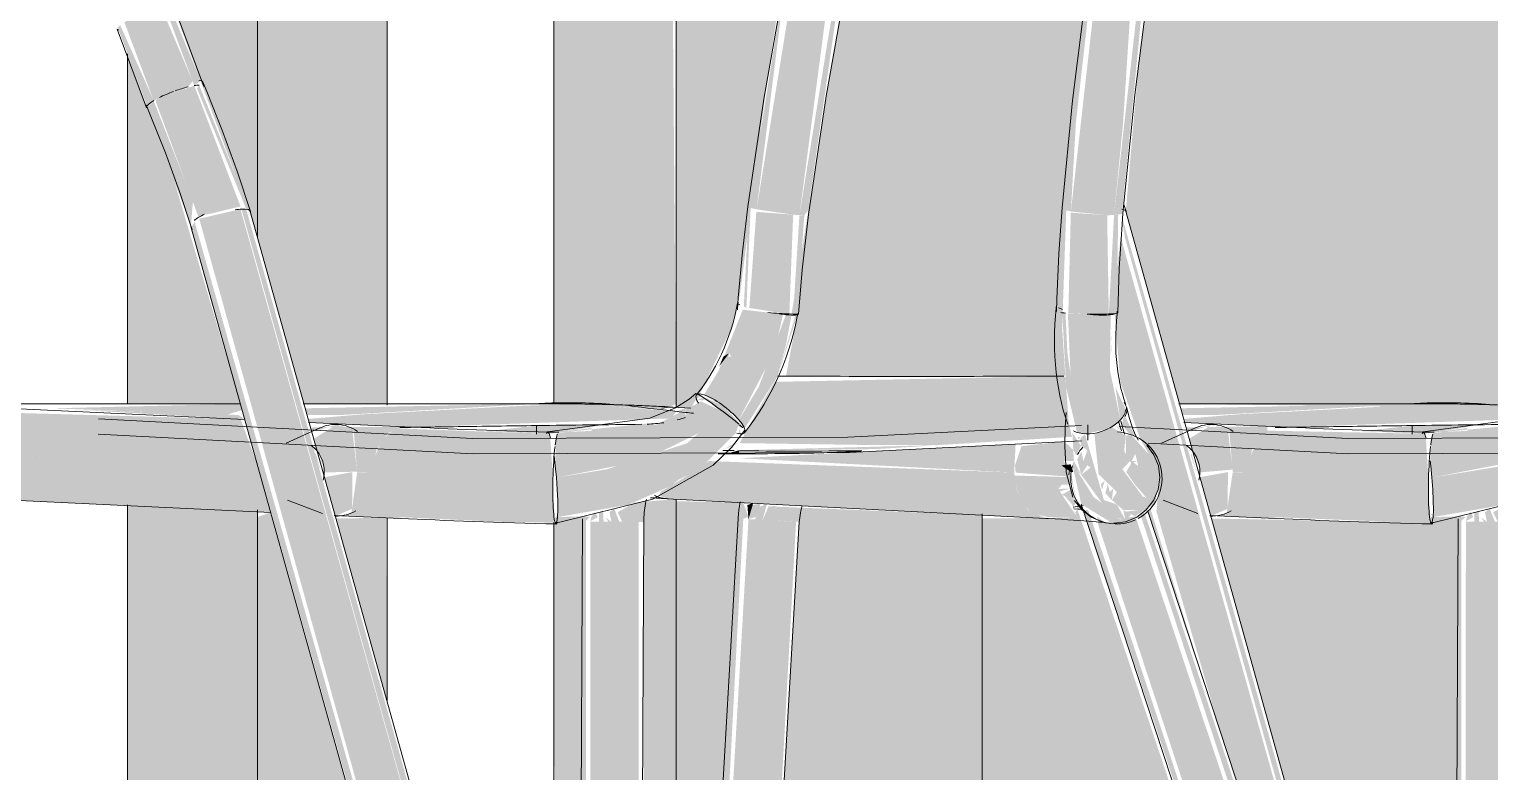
# Model space of a CAD drawing. Header units: inches. Extents: x -55396 to -733, y -290 to 853.
# Drawn here: x -13991.63 to -13967.76, y 11.53 to 23.68 of the extents above; entities that cross this region are included whole.
import ezdxf

# ---------------------------------------------------------------- set-up
doc = ezdxf.new("R2010")
doc.units = ezdxf.units.IN
doc.header["$MEASUREMENT"] = 0
for name, color, linetype, lineweight in [('A-DOOR', 31, 'Continuous', 9), ('A-GLAZ-CWMG', 51, 'Continuous', 9), ('I-FURN', 30, 'Continuous', 9)]:
    doc.layers.add(name, color=color, linetype=linetype, lineweight=lineweight)

# ---------------------------------------------------------------- blocks, each defined once
blk = doc.blocks.new('HermanMiller_Collection_Air-Chair_SideChair_Arms - Arms-V366-Section 6')
at = {"layer": 'I-FURN'}
for points in [[(-26084.475, 17.999), (-26082.094, 18.008), (-26082.146, 18.794), (-26082.077, 20.766), (-26081.666, 24.408), (-26081.655, 24.434), (-26081.496, 25.162), (-26081.135, 26.073), (-26080.469, 27.079), (-26080.374, 27.314), (-26082.537, 27.359), (-26086.016, 27.257), (-26085.827, 26.882), (-26085.725, 26.323), (-26085.636, 25.819), (-26085.577, 25.296), (-26085.624, 24.869), (-26086.568, 19.018), (-26086.47, 19.01), (-26086.659, 18.003), (-26085.885, 18)], [(-26087.139, 20.731), (-26086.668, 24.467), (-26086.699, 24.38), (-26087.266, 20.767), (-26087.217, 20.75)], [(-26081.402, 20.635), (-26081.298, 20.637), (-26081.151, 22.129), (-26081.02, 24.156), (-26081.496, 24.243), (-26081.486, 24.346), (-26081.588, 24.375), (-26082.003, 20.696), (-26081.41, 20.635)], [(-26086.439, 20.637), (-26085.973, 24.181), (-26086.557, 24.327), (-26087.139, 20.731), (-26086.534, 20.643)], [(-26086.359, 20.635), (-26086.296, 20.716), (-26085.803, 24.158), (-26085.868, 24.162), (-26086.439, 20.637)], [(-26081.298, 20.637), (-26081.169, 20.656), (-26080.824, 24.175), (-26080.903, 24.155), (-26081.298, 20.638)], [(-26096.992, 22.509), (-26096.431, 22.733), (-26096.356, 22.826), (-26096.865, 24.026), (-26097.379, 23.844), (-26097.472, 23.793), (-26097.07, 22.717)], [(-26096.329, 22.754), (-26096.224, 22.835), (-26096.728, 24.046), (-26096.808, 24.038), (-26096.33, 22.757)], [(-26097.101, 22.422), (-26096.992, 22.509), (-26097.541, 23.747), (-26097.581, 23.708), (-26097.133, 22.509)], [(-26096.255, 20.59), (-26096.169, 20.647), (-26096.092, 20.653), (-26095.573, 20.78), (-26096.329, 22.754), (-26096.9, 22.559), (-26096.963, 22.507), (-26096.259, 20.602)], [(-26095.428, 20.719), (-26096.249, 22.763), (-26096.285, 22.71), (-26095.479, 20.734)], [(-26082.003, 20.696), (-26081.89, 22.717), (-26082.081, 20.716)], [(-26096.384, 20.458), (-26096.35, 20.868), (-26096.992, 22.501), (-26097.101, 22.397), (-26096.387, 20.465)], [(-26090.589, 0), (-26090.512, 0), (-26096.324, 20.529), (-26096.378, 20.436), (-26090.644, 0)], [(-26090.196, 0), (-26089.779, 0), (-26095.574, 20.734), (-26096.248, 20.578), (-26090.512, 0), (-26090.311, 0)], [(-26089.711, 0), (-26089.645, 0), (-26095.481, 20.734), (-26095.558, 20.734), (-26089.779, 0)], [(-26087.307, 19.095), (-26087.237, 20.757), (-26087.267, 20.75), (-26087.348, 19.145), (-26087.315, 19.118)], [(-26086.474, 19.015), (-26086.359, 20.635), (-26086.439, 20.635), (-26086.542, 19.017), (-26086.524, 19.016)], [(-26081.608, 19.015), (-26081.384, 19.02), (-26081.41, 20.635), (-26082.004, 20.677), (-26082.045, 19.031), (-26081.737, 19.017)], [(-26081.384, 19.02), (-26081.254, 19.033), (-26081.23, 20.643), (-26081.298, 20.635), (-26081.383, 19.025)], [(-26081.867, 17.073), (-26082.06, 18.385), (-26082.091, 19.034), (-26082.143, 19.034), (-26082.08, 17.823), (-26081.904, 17.087)], [(-26081.757, 17.058), (-26081.388, 17.144), (-26081.194, 17.287), (-26081.364, 18.094), (-26081.353, 19.009), (-26082.052, 19.026), (-26081.992, 17.662), (-26081.867, 17.073)], [(-26087.753, 18.162), (-26087.588, 18.376), (-26087.68, 18.324)], [(-26081.194, 17.287), (-26081.104, 17.456), (-26081.275, 17.822)], [(-26094.204, 16.428), (-26093.667, 16.44), (-26093.749, 17.144), (-26094.015, 17.204), (-26094.377, 16.978), (-26094.21, 16.489)], [(-26090.736, 17.069), (-26090.736, 17.195), (-26091.546, 17.103), (-26091.119, 17.086)], [(-26090.529, 17.06), (-26090.459, 17.07), (-26089.616, 17.208), (-26090.736, 17.195), (-26090.736, 17.069), (-26090.531, 17.06)], [(-26090.393, 15.697), (-26089.238, 15.898), (-26088.534, 16.21), (-26088.419, 16.306), (-26088.072, 16.482), (-26087.479, 17.072), (-26087.431, 17.219), (-26087.682, 17.42), (-26088.277, 16.904), (-26089.589, 16.479), (-26090.411, 16.344), (-26090.387, 15.816)], [(-26090.467, 16.318), (-26090.516, 17.059), (-26090.531, 17.06), (-26093.038, 17.148), (-26093.267, 16.953), (-26093.406, 16.617), (-26093.427, 16.423), (-26091.539, 16.35)], [(-26094.227, 16.348), (-26094.344, 16.738), (-26094.353, 16.713)], [(-26087.436, 16.733), (-26087.417, 16.792), (-26087.635, 16.734)], [(-26082.005, 16.351), (-26082.119, 16.614), (-26081.953, 16.614), (-26081.964, 16.797), (-26082.113, 16.935), (-26082.811, 16.858), (-26082.916, 16.541), (-26082.906, 16.424), (-26082.138, 16.367)], [(-26082.391, 15.675), (-26082.696, 15.806), (-26082.878, 16.098), (-26082.93, 16.426), (-26087.918, 16.614), (-26088.334, 16.336), (-26088.706, 16.112), (-26088.735, 16.049), (-26088.577, 15.997), (-26082.409, 15.676)], [(-26081.963, 16.434), (-26082.008, 16.56), (-26082.158, 16.544), (-26082.005, 16.434), (-26081.968, 16.434)], [(-26094.025, 15.714), (-26093.75, 15.832), (-26093.744, 16.433), (-26094.216, 16.348), (-26094.17, 16.233), (-26094.043, 15.779)], [(-26090.431, 15.606), (-26090.469, 16.124), (-26090.467, 16.318), (-26093.427, 16.423), (-26093.37, 16.048), (-26093.193, 15.775), (-26093.073, 15.7), (-26091.311, 15.62)], [(-26090.403, 15.639), (-26090.421, 15.755), (-26090.406, 15.647)], [(-26076.446, 0), (-26081.722, 15.818), (-26081.798, 15.801), (-26076.523, 0)], [(-26089.928, 1.015), (-26089.929, 15.637), (-26089.982, 15.622), (-26089.968, 1.158)], [(-26089.588, 0), (-26089.227, 0), (-26089.15, 15.624), (-26089.856, 15.622), (-26089.866, 0.791), (-26089.589, 0)], [(-26089.227, 0), (-26089.061, 0), (-26089.065, 15.629), (-26089.15, 15.624), (-26089.212, 3.187)], [(-26076.01, 0), (-26075.703, 0), (-26080.95, 15.712), (-26081.434, 15.609), (-26081.576, 15.7), (-26081.56, 15.585), (-26076.446, 0), (-26076.128, 0)]]:
    blk.add_hatch(color=256, dxfattribs=at).paths.add_polyline_path(points, flags=0)
h = blk.add_hatch(color=256, dxfattribs=at)
h.paths.add_polyline_path([(-26087.147, 19.09), (-26087.147, 19.091), (-26087.147, 19.395)], flags=0)
h.paths.add_polyline_path([(-26086.604, 19.02), (-26086.542, 20.644), (-26087.144, 20.69), (-26087.258, 19.118), (-26086.662, 19.023)], flags=0)
h = blk.add_hatch(color=256, dxfattribs=at)
h.paths.add_polyline_path([(-26087.588, 18.376), (-26087.553, 18.324), (-26087.602, 18.324)], flags=0)
h.paths.add_polyline_path([(-26087.431, 17.287), (-26086.847, 18.406), (-26086.707, 19.014), (-26087.365, 19.091), (-26087.761, 18.09), (-26087.998, 17.697), (-26087.605, 17.456), (-26087.511, 17.371)], flags=0)
h = blk.add_hatch(color=256, dxfattribs=at)
h.paths.add_polyline_path([(-26086.795, 18.002), (-26086.659, 18.516), (-26086.568, 19.002), (-26086.659, 19.009), (-26087.101, 17.835), (-26087.429, 17.284), (-26087.337, 17.144), (-26086.882, 17.869)], flags=0)
h.paths.add_polyline_path([(-26086.795, 18.002), (-26086.47, 19.01), (-26086.504, 19.002), (-26086.77, 18.086)], flags=0)
h = blk.add_hatch(color=256, dxfattribs=at)
h.paths.add_polyline_path([(-26086.795, 18.002), (-26087.149, 17.371), (-26086.853, 17.909)], flags=0)
h.paths.add_polyline_path([(-26084.155, 16.876), (-26081.986, 17.01), (-26082.04, 17.264), (-26082.091, 17.977), (-26082.117, 18.004), (-26086.855, 17.909), (-26087.417, 16.907), (-26085.269, 16.876)], flags=0)
h.paths.add_polyline_path([(-26081.871, 16.959), (-26081.852, 17.011), (-26081.889, 17.006)], flags=0)
h = blk.add_hatch(color=256, dxfattribs=at)
h.paths.add_polyline_path([(-26093.94, 17.367), (-26090.694, 17.552), (-26094.516, 17.477), (-26094.486, 17.367)], flags=0)
h.paths.add_polyline_path([(-26095.802, 17.368), (-26095.546, 17.451), (-26095.573, 17.549), (-26098.641, 17.477), (-26095.894, 17.368)], flags=0)
h = blk.add_hatch(color=256, dxfattribs=at)
h.paths.add_polyline_path([(-26092.967, 17.162), (-26088.54, 17.312), (-26088.446, 17.426), (-26090.096, 17.548), (-26090.921, 17.52), (-26093.573, 17.379), (-26094.468, 17.303), (-26094.452, 17.246), (-26092.939, 17.168)], flags=0)
h.paths.add_polyline_path([(-26088.45, 17.281), (-26088.18, 17.394), (-26088.403, 17.325)], flags=0)
h.paths.add_polyline_path([(-26095.503, 17.296), (-26095.609, 17.368), (-26098.217, 17.451), (-26095.571, 17.299)], flags=0)
h = blk.add_hatch(color=256, dxfattribs=at)
h.paths.add_polyline_path([(-26088.296, 17.426), (-26088.285, 17.343), (-26088.318, 17.406)], flags=0)
h.paths.add_polyline_path([(-26089.833, 17.107), (-26089.833, 17.154), (-26090.396, 17.084)], flags=0)
h.paths.add_polyline_path([(-26090.411, 16.344), (-26089.011, 16.614), (-26088.084, 17.072), (-26087.682, 17.42), (-26088.046, 17.589), (-26088.782, 17.206), (-26088.946, 17.226), (-26090.396, 17.074), (-26090.411, 16.992), (-26090.433, 16.558), (-26090.421, 16.444)], flags=0)
h = blk.add_hatch(color=256, dxfattribs=at)
h.paths.add_polyline_path([(-26082.93, 16.426), (-26082.906, 16.897), (-26087.417, 16.66), (-26083.109, 16.435)], flags=0)
h.paths.add_polyline_path([(-26088.325, 17.413), (-26088.296, 17.484), (-26088.446, 17.426)], flags=0)
h = blk.add_hatch(color=256, dxfattribs=at)
h.paths.add_polyline_path([(-26087.394, 17.058), (-26087.429, 17.164), (-26087.429, 17.075), (-26087.417, 17.069)], flags=0)
h.paths.add_polyline_path([(-26087.337, 17.144), (-26087.682, 17.514), (-26087.979, 17.648), (-26088.122, 17.625), (-26088.023, 17.604), (-26087.979, 17.633), (-26087.417, 17.17)], flags=0)
h = blk.add_hatch(color=256, dxfattribs=at)
h.paths.add_polyline_path([(-26093.427, 16.423), (-26093.351, 16.798), (-26093.161, 17.073), (-26092.907, 17.174), (-26094.43, 17.165), (-26094.35, 17.099), (-26093.997, 17.212), (-26093.721, 17.081), (-26093.667, 16.434)], flags=0)
h.paths.add_polyline_path([(-26095.284, 16.51), (-26095.571, 17.299), (-26099.963, 17.421), (-26100.174, 17.069), (-26100.174, 16.74), (-26095.439, 16.517)], flags=0)
h = blk.add_hatch(color=256, dxfattribs=at)
h.paths.add_polyline_path([(-26075.703, 0), (-26075.563, 0), (-26080.8, 15.771), (-26080.869, 15.744), (-26076.748, 3.187)], flags=0)
h.paths.add_polyline_path([(-26081.176, 17.11), (-26081.297, 17.199), (-26081.219, 17.159), (-26081.193, 17.129)], flags=0)
h = blk.add_hatch(color=256, dxfattribs=at)
h.paths.add_polyline_path([(-26081.833, 16.391), (-26081.953, 16.614), (-26081.982, 16.544)], flags=0)
h.paths.add_polyline_path([(-26081.441, 15.9), (-26081.774, 17.06), (-26081.849, 16.984), (-26081.836, 16.864), (-26081.734, 16.791), (-26081.805, 16.593), (-26081.68, 16.508), (-26081.833, 16.391), (-26081.495, 15.927)], flags=0)
h.paths.add_polyline_path([(-26081.915, 16.705), (-26081.836, 16.864), (-26081.979, 17.073), (-26081.964, 16.797)], flags=0)
h = blk.add_hatch(color=256, dxfattribs=at)
h.paths.add_polyline_path([(-26081.333, 15.975), (-26081.312, 16.162), (-26081.366, 16.108)], flags=0)
h.paths.add_polyline_path([(-26081.833, 16.391), (-26081.734, 16.545), (-26081.798, 16.614), (-26081.832, 16.77), (-26081.898, 16.64), (-26081.891, 16.614)], flags=0)
h.paths.add_polyline_path([(-26081.277, 15.585), (-26081.312, 15.62), (-26081.25, 15.69), (-26081.113, 15.649), (-26081.25, 15.902), (-26081.457, 15.975), (-26081.495, 15.927), (-26081.63, 16.024), (-26081.902, 16.462), (-26081.974, 16.535), (-26081.833, 15.908), (-26081.312, 15.59)], flags=0)
h.paths.add_polyline_path([(-26080.954, 15.711), (-26080.652, 15.908), (-26080.622, 15.945), (-26080.533, 16.512), (-26081.014, 17.039), (-26081.109, 17.03), (-26081.1, 16.722), (-26081.017, 16.577), (-26081.099, 16.435), (-26080.95, 16.222), (-26080.767, 16.012), (-26080.652, 15.97), (-26080.829, 15.821), (-26081.097, 15.787), (-26081.017, 15.744)], flags=0)
h.paths.add_polyline_path([(-26081.495, 16.148), (-26081.449, 16.291), (-26081.515, 16.238), (-26081.501, 16.174)], flags=0)
h.paths.add_polyline_path([(-26080.903, 16.533), (-26081.01, 16.614), (-26080.95, 16.732), (-26080.922, 16.614)], flags=0)
h = blk.add_hatch(color=256, dxfattribs=at)
h.paths.add_polyline_path([(-26081.302, 15.6), (-26081.146, 15.641), (-26081.371, 15.748)], flags=0)
h.paths.add_polyline_path([(-26081.014, 16.579), (-26080.922, 16.614), (-26081.01, 16.614)], flags=0)
h.paths.add_polyline_path([(-26081.399, 16.238), (-26081.441, 16.09), (-26081.333, 15.975)], flags=0)
h.paths.add_polyline_path([(-26081.146, 15.812), (-26080.772, 15.816), (-26080.652, 15.97), (-26080.829, 16.034), (-26081.161, 16.48), (-26081.035, 16.614), (-26081.132, 16.777), (-26081.109, 17.033), (-26081.343, 17.172), (-26081.618, 17.051), (-26081.55, 16.397), (-26081.25, 16.108), (-26081.333, 15.975)], flags=0)
h.paths.add_polyline_path([(-26081.108, 15.622), (-26081.019, 15.745), (-26081.146, 15.812), (-26081.113, 15.648)], flags=0)
h = blk.add_hatch(color=256, dxfattribs=at)
h.paths.add_polyline_path([(-26092.944, 15.675), (-26093.193, 15.775), (-26093.37, 16.048), (-26093.427, 16.423), (-26093.667, 16.428), (-26093.761, 15.772), (-26093.857, 15.718), (-26093.073, 15.681)], flags=0)
h.paths.add_polyline_path([(-26095.079, 15.775), (-26095.284, 16.51), (-26100.226, 16.742), (-26100.134, 16.26), (-26099.907, 16.014), (-26099.814, 15.997), (-26095.439, 15.792)], flags=0)
h = blk.add_hatch(color=256, dxfattribs=at)
h.paths.add_polyline_path([(-26084.155, 16.876), (-26087.429, 16.791), (-26087.417, 16.783), (-26085.179, 16.81)], flags=0)
h.paths.add_polyline_path([(-26087.658, 16.808), (-26087.429, 16.908), (-26087.575, 16.864)], flags=0)
h = blk.add_hatch(color=256, dxfattribs=at)
h.paths.add_polyline_path([(-26081.892, 15.688), (-26082.1, 15.99), (-26082.208, 16.156), (-26082.152, 16.227), (-26081.992, 16.227), (-26082.005, 16.351), (-26082.926, 16.377), (-26082.865, 16.051), (-26082.667, 15.776), (-26082.388, 15.698), (-26081.896, 15.688)], flags=0)
h.paths.add_polyline_path([(-26081.914, 15.974), (-26081.984, 16.156), (-26082.155, 16.062)], flags=0)
h = blk.add_hatch(color=256, dxfattribs=at)
h.paths.add_polyline_path([(-26081.914, 15.974), (-26082.005, 16.434), (-26082.005, 16.351), (-26081.923, 15.997)], flags=0)
h.paths.add_polyline_path([(-26082.254, 16.098), (-26082.007, 16.166), (-26082.208, 16.156), (-26082.232, 16.126)], flags=0)
h.paths.add_polyline_path([(-26081.967, 15.865), (-26081.896, 15.959), (-26082.107, 16.045), (-26081.985, 15.908), (-26081.969, 15.871)], flags=0)
h = blk.add_hatch(color=256, dxfattribs=at)
h.paths.add_polyline_path([(-26089.512, 15.619), (-26089.382, 15.621), (-26089.467, 15.836), (-26089.544, 15.777), (-26089.528, 15.697)], flags=0)
h.paths.add_polyline_path([(-26089.64, 15.621), (-26089.649, 15.805), (-26089.717, 15.769), (-26089.717, 15.623)], flags=0)
for p, q in [((-26096.173, 22.742), (-26096.652, 24.026)), ((-26097.59, 23.678), (-26097.567, 23.661)), ((-26097.589, 23.677), (-26097.109, 22.392)), ((-26089.644, 0), (-26095.42, 20.719)), ((-26096.383, 20.451), (-26090.683, 0)), ((-26088.132, 17.711), (-26088.132, 17.721)), ((-26095.502, 17.296), (-26099.763, 17.496)), ((-26090.502, 17.552), (-26094.55, 17.551)), ((-26088.214, 17.48), (-26088.516, 17.496)), ((-26092.89, 17.173), (-26094.465, 17.247)), ((-26090.736, 17.053), (-26090.736, 17.195)), ((-26087.417, 17.207), (-26087.365, 17.159)), ((-26081.725, 16.957), (-26081.725, 17.208)), ((-26081.175, 17.109), (-26081.224, 17.26)), ((-26081.114, 17.342), (-26081.086, 17.42)), ((-26094.275, 17.157), (-26094.83, 16.908)), ((-26090.554, 17.091), (-26090.572, 17.066)), ((-26082.039, 16.387), (-26082.013, 16.537)), ((-26099.828, 15.997), (-26095.077, 15.774)), ((-26088.6, 15.998), (-26082.412, 15.675)), ((-26094.804, 15.972), (-26094.235, 15.754)), ((-26081.964, 15.858), (-26081.804, 15.885)), ((-26081.834, 15.909), (-26076.614, 0)), ((-26075.561, 0), (-26080.743, 15.793)), ((-26094.042, 15.726), (-26092.961, 15.675)), ((-26089.983, 15.65), (-26090.053, 1.459)), ((-26089.982, 15.671), (-26089.983, 15.65)), ((-26089.06, 0), (-26088.983, 15.645))]:
    blk.add_line(p, q, dxfattribs=at)
at = {"layer": 'I-FURN', "flags": 128}
for points in [[(-26086.68, 24.486), (-26087.023, 22.535), (-26087.282, 20.78)], [(-26081.73, 24.462), (-26081.975, 22.511), (-26082.148, 20.756)], [(-26086.291, 20.647), (-26086.002, 22.582), (-26085.698, 24.299)], [(-26081.152, 20.671), (-26080.958, 22.606), (-26080.739, 24.323)], [(-26095.409, 20.698), (-26095.629, 21.355), (-26095.868, 22.009), (-26096.126, 22.66), (-26096.195, 22.826)], [(-26096.362, 20.394), (-26096.573, 21.025), (-26096.802, 21.653), (-26097.051, 22.279), (-26097.117, 22.438)], [(-26087.282, 20.78), (-26087.371, 20.034), (-26087.44, 19.284), (-26087.454, 19.086)], [(-26086.457, 19.017), (-26086.396, 19.739), (-26086.315, 20.458), (-26086.291, 20.647)], [(-26082.148, 20.756), (-26082.201, 20.009), (-26082.232, 19.26), (-26082.237, 19.062)], [(-26081.237, 19.041), (-26081.212, 19.763), (-26081.167, 20.482), (-26081.152, 20.671)], [(-26087.449, 19.197), (-26087.471, 19.09), (-26087.496, 18.983), (-26087.524, 18.877), (-26087.556, 18.771), (-26087.591, 18.667), (-26087.63, 18.563), (-26087.671, 18.461), (-26087.715, 18.361), (-26087.763, 18.262), (-26087.813, 18.166), (-26087.866, 18.071), (-26087.922, 17.979), (-26087.98, 17.889), (-26088.041, 17.802), (-26088.104, 17.718), (-26088.122, 17.694)], [(-26082.054, 17.218), (-26082.092, 17.332), (-26082.127, 17.448), (-26082.157, 17.567), (-26082.184, 17.688), (-26082.207, 17.812), (-26082.227, 17.937), (-26082.243, 18.064), (-26082.255, 18.192), (-26082.264, 18.322), (-26082.269, 18.453), (-26082.271, 18.585), (-26082.269, 18.719), (-26082.264, 18.853), (-26082.255, 18.987), (-26082.243, 19.122), (-26082.239, 19.161)], [(-26087.337, 17.075), (-26087.254, 17.185), (-26087.173, 17.298), (-26087.096, 17.414), (-26087.023, 17.533), (-26086.953, 17.655), (-26086.887, 17.779), (-26086.825, 17.905), (-26086.766, 18.033), (-26086.712, 18.164), (-26086.662, 18.296), (-26086.616, 18.429), (-26086.574, 18.565), (-26086.536, 18.701), (-26086.503, 18.838), (-26086.474, 18.976), (-26086.466, 19.015)], [(-26081.112, 17.551), (-26081.138, 17.631), (-26081.162, 17.714), (-26081.185, 17.8), (-26081.204, 17.889), (-26081.222, 17.981), (-26081.237, 18.076), (-26081.249, 18.174), (-26081.259, 18.274), (-26081.266, 18.376), (-26081.27, 18.48), (-26081.271, 18.585), (-26081.27, 18.692), (-26081.265, 18.801), (-26081.258, 18.91), (-26081.248, 19.02), (-26081.245, 19.052)], [(-26090.554, 17.091), (-26088.885, 17.316), (-26088.467, 17.486), (-26088.244, 17.627), (-26088.134, 17.72)], [(-26088.132, 17.721), (-26088.105, 17.711), (-26088.052, 17.681), (-26087.979, 17.633), (-26087.888, 17.57), (-26087.787, 17.498), (-26087.682, 17.42)], [(-26095.573, 17.551), (-26097.933, 17.55), (-26100.056, 17.552)], [(-26088.504, 17.495), (-26088.529, 17.497), (-26088.555, 17.498), (-26088.582, 17.5), (-26088.611, 17.502), (-26088.641, 17.504), (-26088.673, 17.505), (-26088.706, 17.507), (-26088.74, 17.509), (-26088.775, 17.511), (-26088.811, 17.512), (-26088.849, 17.514), (-26088.888, 17.516), (-26088.927, 17.518), (-26088.968, 17.519), (-26089.01, 17.521), (-26089.053, 17.523), (-26089.096, 17.524), (-26089.141, 17.526), (-26089.186, 17.527), (-26089.232, 17.529), (-26089.278, 17.53), (-26089.325, 17.532), (-26089.372, 17.533), (-26089.42, 17.535), (-26089.468, 17.536), (-26089.516, 17.537), (-26089.564, 17.539), (-26089.612, 17.54), (-26089.661, 17.541), (-26089.709, 17.542), (-26089.758, 17.543), (-26089.806, 17.544), (-26089.853, 17.545), (-26089.901, 17.546), (-26089.948, 17.547), (-26089.994, 17.548), (-26090.04, 17.548), (-26090.085, 17.549), (-26090.13, 17.55), (-26090.173, 17.55), (-26090.216, 17.551), (-26090.258, 17.551), (-26090.299, 17.552), (-26090.339, 17.552), (-26090.378, 17.552), (-26090.416, 17.552), (-26090.453, 17.552), (-26090.488, 17.552), (-26090.502, 17.552)], [(-26081.086, 17.42), (-26081.092, 17.498), (-26081.132, 17.57)], [(-26080.901, 16.955), (-26080.911, 16.971), (-26080.95, 17.046), (-26080.988, 17.139), (-26081.049, 17.328), (-26081.089, 17.486)], [(-26097.894, 17.307), (-26091.78, 16.983), (-26085.647, 17.005), (-26081.83, 17.193)], [(-26087.682, 17.42), (-26087.581, 17.342), (-26087.491, 17.27), (-26087.428, 17.217)], [(-26081.971, 16.024), (-26082.08, 16.433), (-26082.101, 16.858), (-26082.094, 17.166), (-26082.082, 17.406)], [(-26097.898, 17.056), (-26091.77, 16.732), (-26085.622, 16.755), (-26081.829, 16.943)], [(-26092.89, 17.173), (-26092.758, 17.167), (-26092.621, 17.161), (-26092.48, 17.155), (-26092.334, 17.149), (-26092.185, 17.143), (-26092.032, 17.137), (-26091.875, 17.132), (-26091.716, 17.126), (-26091.553, 17.12), (-26091.388, 17.115), (-26091.221, 17.109), (-26091.052, 17.104), (-26090.88, 17.098), (-26090.708, 17.093), (-26090.534, 17.088), (-26090.374, 17.084)], [(-26090.506, 16.991), (-26090.531, 17.066), (-26090.554, 17.091)], [(-26090.423, 15.597), (-26088.834, 15.991), (-26087.851, 16.544), (-26087.549, 16.833), (-26087.334, 17.12)], [(-26081.056, 17.056), (-26081.129, 17.074), (-26081.186, 17.084), (-26081.239, 17.092)], [(-26080.762, 16.872), (-26080.645, 16.717), (-26080.572, 16.537), (-26080.548, 16.344)], [(-26090.411, 16.344), (-26090.43, 16.537), (-26090.45, 16.696)], [(-26090.424, 15.597), (-26090.406, 15.622), (-26090.393, 15.697), (-26090.387, 15.816), (-26090.389, 15.97), (-26090.396, 16.151), (-26090.411, 16.344)], [(-26080.548, 16.344), (-26080.576, 16.151), (-26080.652, 15.97), (-26080.772, 15.816), (-26080.927, 15.697), (-26081.108, 15.622), (-26081.301, 15.597)], [(-26088.613, 15.999), (-26088.63, 16), (-26088.65, 16.001), (-26088.671, 16.003), (-26088.695, 16.004), (-26088.72, 16.006), (-26088.747, 16.007), (-26088.776, 16.009), (-26088.806, 16.01), (-26088.838, 16.012), (-26088.872, 16.014)], [(-26088.938, 15.986), (-26088.947, 15.952), (-26088.955, 15.918), (-26088.961, 15.882), (-26088.967, 15.846), (-26088.972, 15.809), (-26088.976, 15.772), (-26088.979, 15.734), (-26088.982, 15.696), (-26088.983, 15.658), (-26088.983, 15.645)], [(-26081.494, 15.622), (-26081.673, 15.697), (-26081.826, 15.816), (-26081.944, 15.97)], [(-26092.961, 15.675), (-26092.826, 15.669), (-26092.686, 15.663), (-26092.543, 15.657), (-26092.395, 15.65), (-26092.244, 15.644), (-26092.089, 15.638), (-26091.93, 15.633), (-26091.769, 15.627), (-26091.605, 15.621), (-26091.438, 15.615), (-26091.269, 15.61), (-26091.098, 15.604), (-26090.925, 15.599), (-26090.751, 15.594), (-26090.576, 15.589), (-26090.415, 15.585)], [(-26081.426, 15.604), (-26081.435, 15.605), (-26081.458, 15.608), (-26081.492, 15.612), (-26081.536, 15.617), (-26081.588, 15.622), (-26081.648, 15.627), (-26081.716, 15.632), (-26081.79, 15.638), (-26081.872, 15.644), (-26081.96, 15.649), (-26082.054, 15.655), (-26082.155, 15.661), (-26082.261, 15.667), (-26082.373, 15.673), (-26082.412, 15.675)]]:
    blk.add_lwpolyline(points, dxfattribs=at)
at = {"layer": 'I-FURN'}
for centre, major_axis, ratio, start_param, end_param in [((-26096.641, 22.567), (0.468, 0.175), 0.191458, 1.035163, 1.500905), ((-26096.641, 22.567), (0.468, 0.175), 0.191458, 0.511565, 0.773364), ((-26096.656, 22.632), (0.461, 0.194), 0.144221, 6.220526, 6.744124), ((-26096.641, 22.567), (0.468, 0.175), 0.191458, 2.34416, 3.141593), ((-26096.641, 22.567), (0.468, 0.175), 0.191458, 1.558762, 2.082361), ((-26095.901, 20.585), (0.482, 0.134), 0.301377, 2.306833, 2.568633), ((-26095.901, 20.585), (0.482, 0.134), 0.301377, 2.051225, 2.306833), ((-26095.885, 20.546), (0.476, 0.152), 0.239355, 0.740351, 1.000511), ((-26095.885, 20.546), (0.476, 0.152), 0.239355, 6.237561, 7.02296), ((-26086.958, 19.106), (-0.492, 0.091), 0.107353, 6.047374, 6.69367), ((-26081.742, 19.106), (-0.497, 0.055), 0.180952, 0.394781, 0.656581), ((-26086.956, 19.052), (-0.499, 0.035), 0.020295, 1.570393, 2.355791), ((-26086.958, 19.106), (-0.492, 0.091), 0.107353, 1.981281, 2.24308), ((-26086.958, 19.106), (-0.492, 0.091), 0.107353, 2.24308, 3.290278), ((-26086.956, 19.052), (-0.499, 0.035), 0.020295, 2.355791, 3.141189), ((-26086.956, 19.052), (-0.499, 0.035), 0.020295, 3.141593, 3.402989), ((-26081.737, 19.052), (-0.5, 0.01), 0.069551, 0.525417, 0.787217), ((-26081.737, 19.052), (-0.5, 0.01), 0.069551, 1.572615, 2.358013), ((-26081.742, 19.106), (-0.497, 0.055), 0.180952, 1.703778, 2.489176), ((-26081.737, 19.052), (-0.5, 0.01), 0.069551, 2.358013, 3.141593), ((-26081.742, 19.106), (-0.497, 0.055), 0.180952, 2.489176, 2.750976), ((-26081.737, 19.052), (-0.5, 0.01), 0.069551, 3.143411, 3.405211), ((-26081.742, 19.106), (-0.497, 0.055), 0.180952, 3.012775, 3.274575), ((-26087.73, 17.385), (-0.393, 0.31), 0.26753, 5.651962, 6.960959), ((-26087.73, 17.385), (-0.393, 0.31), 0.26753, 4.081166, 5.651962), ((-26083.757, 101.858), (0, 84.692), 0.707107, 3.05175, 3.065619), ((-26081.583, 17.385), (0.471, 0.167), 0.596783, 5.443965, 5.967563), ((-26081.583, 17.385), (0.471, 0.167), 0.596783, 6.229363, 6.283185), ((-26094.015, 16.463), (-0.021, 0.75), 0.90616, 6.224803, 6.748402), ((-26094.015, 16.463), (-0.021, 0.75), 0.90616, 5.701205, 6.224803), ((-26087.73, 17.385), (-0.393, 0.31), 0.26753, 2.51037, 4.081166), ((-26081.583, 17.385), (0.471, 0.167), 0.596783, 4.962112, 5.443965), ((-26090.395, 16.334), (0.02, 0.75), 0.096081, 0.286594, 0.768007), ((-26081.583, 17.385), (0.471, 0.167), 0.596783, 3.611369, 3.873168), ((-26081.583, 17.385), (0.471, 0.167), 0.596783, 3.873168, 4.920366), ((-26081.259, 16.334), (0.202, 0.722), 0.995009, 4.962286, 6.283185), ((-26094.657, 16.444), (-0.014, 0.5), 0.90616, 4.654007, 5.701205), ((-26090.395, 16.334), (0.02, 0.75), 0.096081, 0.810193, 1.595591), ((-26081.259, 16.334), (0.202, 0.722), 0.995009, 1.097267, 1.297094), ((-26081.259, 16.334), (0.202, 0.722), 0.995009, 1.568307, 1.820693), ((-26094.657, 16.444), (-0.014, 0.5), 0.90616, 4.392208, 4.654007), ((-26090.395, 16.334), (0.02, 0.75), 0.096081, 1.595591, 3.166388), ((-26081.259, 16.334), (0.202, 0.722), 0.995009, 1.820693, 3.391489), ((-26081.259, 16.334), (0.202, 0.722), 0.995009, 3.915088, 4.962286), ((-26094.015, 16.463), (-0.021, 0.75), 0.90616, 3.358196, 3.60681), ((-26094.015, 16.463), (-0.021, 0.75), 0.90616, 3.083211, 3.34501), ((-26090.395, 16.334), (0.02, 0.75), 0.096081, 3.166388, 3.428187), ((-26081.259, 16.334), (0.202, 0.722), 0.995009, 3.391489, 3.846096)]:
    blk.add_ellipse(centre, major_axis=major_axis, ratio=ratio, start_param=start_param, end_param=end_param, dxfattribs=at)
for points, knots in [([(-26086.792, 18.003), (-26086.011, 18), (-26084.43, 17.997), (-26082.895, 18.001), (-26082.117, 18.004)], [-0.9089628, -0.9089628, -0.9089628, -0.9089628, -0.5, -0.0731199, -0.0731199, -0.0731199, -0.0731199]), ([(-26089.13, 17.508), (-26089.26, 17.525), (-26089.588, 17.553), (-26090.095, 17.571), (-26090.499, 17.566), (-26090.684, 17.555), (-26090.76, 17.548)], [-1, -1, -1, -1, -0.7, -0.4, -0.2, 0, 0, 0, 0]), ([(-26092.972, 17.162), (-26092.855, 17.164), (-26092.549, 17.169), (-26092.025, 17.177), (-26091.395, 17.186), (-26090.957, 17.192), (-26090.736, 17.195)], [-0.9122223, -0.9122223, -0.9122223, -0.9122223, -0.75, -0.5, -0.25, 0, 0, 0, 0]), ([(-26090.736, 17.195), (-26090.451, 17.198), (-26089.878, 17.205), (-26089.301, 17.212), (-26089.015, 17.215)], [-1, -1, -1, -1, -0.5, -0.0039032, -0.0039032, -0.0039032, -0.0039032]), ([(-26086.484, 16.739), (-26086.801, 16.735), (-26087.229, 16.732), (-26087.657, 16.733), (-26087.768, 16.733)], [-1, -1, -1, -1, -0.5, -0.3259652, -0.3259652, -0.3259652, -0.3259652]), ([(-26087.429, 16.783), (-26087.137, 16.779), (-26086.527, 16.774), (-26085.917, 16.779), (-26085.6, 16.783)], [-0.9603823, -0.9603823, -0.9603823, -0.9603823, -0.5, 0, 0, 0, 0]), ([(-26088.806, 16.05), (-26088.785, 16.04), (-26088.711, 16.01), (-26088.632, 15.998), (-26088.577, 15.997)], [0.7641359, 0.7641359, 0.7641359, 0.7641359, 0.8333333, 1, 1, 1, 1])]:
    blk.add_open_spline(points, degree=3, knots=knots, dxfattribs=at)
for points in [[(-26088.54, 17.496), (-26088.589, 17.497), (-26088.638, 17.49), (-26088.687, 17.477)], [(-26088.928, 17.218), (-26088.836, 17.222), (-26088.744, 17.228), (-26088.654, 17.241)], [(-26088.44, 17.286), (-26088.394, 17.297), (-26088.348, 17.311), (-26088.302, 17.326)], [(-26088.172, 17.396), (-26088.216, 17.401), (-26088.259, 17.405), (-26088.303, 17.41)], [(-26087.693, 16.784), (-26087.623, 16.785), (-26087.559, 16.784), (-26087.505, 16.784)], [(-26085.6, 16.783), (-26085.549, 16.784), (-26085.464, 16.784), (-26085.406, 16.782), (-26085.426, 16.777), (-26085.52, 16.771), (-26085.676, 16.763), (-26085.877, 16.755), (-26086.097, 16.748), (-26086.311, 16.742), (-26086.432, 16.74), (-26086.484, 16.739)]]:
    blk.add_open_spline(points, degree=3, dxfattribs=at)
blk = doc.blocks.new('Falcon 7700 Series Pedestal Base - 36_ Square Top x 30_ - Wheelchair Height-V371-Section 6')
at = {"layer": 'I-FURN'}
h = blk.add_hatch(color=256, dxfattribs=at)
h.paths.add_polyline_path([(-26097.419, 0.75), (-26095.297, 0.75), (-26095.297, 15.785), (-26097.419, 15.885), (-26097.419, 3.187)], flags=0)
h.paths.add_polyline_path([(-26095.573, 17.549), (-26096.655, 21.19), (-26097.419, 23.273), (-26097.419, 17.55), (-26095.674, 17.549)], flags=0)
h.paths.add_polyline_path([(-26096.645, 25.737), (-26096.97, 25.837), (-26096.921, 25.728), (-26096.728, 25.735)], flags=0)
h.paths.add_polyline_path([(-26095.297, 20.278), (-26095.297, 26.112), (-26095.764, 25.942), (-26096.617, 25.729), (-26096.641, 25.706), (-26096.645, 25.472), (-26096.792, 25.287), (-26096.9, 24.575), (-26096.728, 24.046), (-26096.653, 23.984), (-26095.347, 20.458)], flags=0)
h.paths.add_polyline_path([(-26096.802, 24.575), (-26096.913, 24.706), (-26096.805, 24.878)], flags=0)
h.paths.add_polyline_path([(-26097.419, 25.775), (-26096.876, 26.593), (-26095.859, 26.962), (-26095.297, 27.131), (-26095.297, 28.5), (-26097.419, 28.5), (-26097.419, 25.792)], flags=0)
h = blk.add_hatch(color=256, dxfattribs=at)
h.paths.add_polyline_path([(-26095.297, 0.75), (-26093.176, 0.75), (-26093.176, 8.948), (-26095.079, 15.775), (-26095.297, 15.7), (-26095.297, 3.187)], flags=0)
h.paths.add_polyline_path([(-26093.176, 12.667), (-26093.193, 15.686), (-26094.014, 15.675), (-26093.255, 12.952)], flags=0)
h.paths.add_polyline_path([(-26094.537, 17.549), (-26093.176, 17.55), (-26093.176, 26.486), (-26095.297, 26.085), (-26095.297, 20.278), (-26094.537, 17.55)], flags=0)
h.paths.add_polyline_path([(-26095.297, 27.091), (-26093.86, 27.379), (-26093.176, 27.491), (-26093.176, 28.5), (-26095.297, 28.5), (-26095.297, 27.119)], flags=0)
for p, q in [((-26093.176, 17.529), (-26093.176, 26.518)), ((-26095.297, 26.138), (-26095.297, 20.278)), ((-26097.419, 17.542), (-26097.419, 23.273)), ((-26097.419, 0.75), (-26097.419, 15.9)), ((-26095.297, 15.818), (-26095.297, 0.75)), ((-26093.176, 12.667), (-26093.176, 15.686))]:
    blk.add_line(p, q, dxfattribs=at)
blk = doc.blocks.new('HermanMiller_Collection_Air-Chair_SideChair_Arms - Arms-V372-Section 6')
at = {"layer": 'I-FURN'}
for points in [[(-26075.47, 0), (-26075.337, 0), (-26081.171, 20.619), (-26081.122, 20.276), (-26075.563, 0.331)], [(-26079.632, 17.367), (-26076.385, 17.552), (-26080.208, 17.477), (-26080.178, 17.367)], [(-26079.119, 16.423), (-26079.043, 16.798), (-26078.79, 17.111), (-26078.79, 17.183), (-26080.121, 17.165), (-26080.042, 17.099), (-26079.688, 17.212), (-26079.412, 17.081), (-26079.358, 16.434)], [(-26079.896, 16.428), (-26079.358, 16.475), (-26079.441, 17.144), (-26079.707, 17.204), (-26080.069, 16.978), (-26079.901, 16.489)], [(-26076.427, 17.069), (-26076.427, 17.195), (-26077.238, 17.103), (-26076.63, 17.078)], [(-26076.221, 17.06), (-26076.151, 17.07), (-26075.308, 17.208), (-26076.427, 17.195), (-26076.427, 17.069), (-26076.223, 17.06)], [(-26076.085, 15.697), (-26074.929, 15.898), (-26074.226, 16.21), (-26074.11, 16.306), (-26073.764, 16.482), (-26073.171, 17.072), (-26073.123, 17.219), (-26073.374, 17.42), (-26073.969, 16.904), (-26074.878, 16.545), (-26076.102, 16.344), (-26076.079, 15.816)], [(-26076.159, 16.318), (-26076.207, 17.059), (-26076.223, 17.06), (-26078.79, 17.111), (-26078.959, 16.953), (-26079.098, 16.614), (-26079.119, 16.423), (-26076.63, 16.332)], [(-26079.919, 16.348), (-26080.035, 16.738), (-26080.045, 16.713), (-26080.011, 16.614)], [(-26079.717, 15.714), (-26079.442, 15.832), (-26079.436, 16.433), (-26079.907, 16.348), (-26079.861, 16.233), (-26079.735, 15.779)], [(-26076.123, 15.606), (-26076.161, 16.124), (-26076.159, 16.318), (-26079.119, 16.423), (-26079.061, 16.048), (-26078.884, 15.775), (-26078.765, 15.7), (-26076.63, 15.614)], [(-26087.272, 15.665), (-26087.195, 15.925), (-26087.29, 15.895), (-26087.273, 15.675)], [(-26076.094, 15.639), (-26076.113, 15.755), (-26076.097, 15.647)], [(-26088.182, 0), (-26087.357, 15.67), (-26087.438, 15.675), (-26088.267, 0.005), (-26088.196, 0)], [(-26087.82, 0), (-26087.475, 0), (-26086.567, 15.624), (-26087.272, 15.665), (-26088.182, 0), (-26087.95, 0)], [(-26087.475, 0), (-26087.349, 0), (-26086.494, 15.62), (-26086.567, 15.624), (-26087.475, 0)], [(-26075.62, 1.015), (-26075.621, 15.637), (-26075.674, 15.622), (-26075.66, 1.158), (-26075.632, 1.06)], [(-26075.28, 0), (-26074.919, 0), (-26074.842, 15.624), (-26075.548, 15.622), (-26075.558, 0.791), (-26075.28, 0)]]:
    blk.add_hatch(color=256, dxfattribs=at).paths.add_polyline_path(points, flags=0)
h = blk.add_hatch(color=256, dxfattribs=at)
h.paths.add_polyline_path([(-26075.563, 0), (-26075.47, 0), (-26081.189, 20.276), (-26081.328, 19.016), (-26081.286, 19.009), (-26081.194, 17.904), (-26080.87, 16.975), (-26080.548, 16.416), (-26080.606, 15.793), (-26079.57, 12.214), (-26075.585, 0.068)], flags=0)
h.paths.add_polyline_path([(-26081.329, 18.388), (-26081.348, 18.883), (-26081.334, 18.405)], flags=0)
h = blk.add_hatch(color=256, dxfattribs=at)
h.paths.add_polyline_path([(-26078.658, 17.162), (-26074.231, 17.312), (-26074.137, 17.426), (-26075.788, 17.548), (-26076.63, 17.518), (-26079.264, 17.379), (-26080.16, 17.303), (-26080.144, 17.246), (-26078.63, 17.168)], flags=0)
h.paths.add_polyline_path([(-26074.141, 17.281), (-26073.872, 17.394), (-26074.095, 17.325)], flags=0)
h = blk.add_hatch(color=256, dxfattribs=at)
h.paths.add_polyline_path([(-26073.988, 17.426), (-26073.976, 17.343), (-26074.01, 17.406)], flags=0)
h.paths.add_polyline_path([(-26075.525, 17.107), (-26075.525, 17.154), (-26076.087, 17.084)], flags=0)
h.paths.add_polyline_path([(-26076.102, 16.344), (-26074.703, 16.614), (-26073.775, 17.072), (-26073.374, 17.42), (-26073.738, 17.589), (-26074.474, 17.206), (-26074.856, 17.19), (-26076.087, 17.074), (-26076.102, 16.992), (-26076.132, 16.614), (-26076.112, 16.444)], flags=0)
h = blk.add_hatch(color=256, dxfattribs=at)
h.paths.add_polyline_path([(-26079.825, 12.993), (-26080.705, 15.842), (-26080.744, 15.793), (-26080.001, 13.528)], flags=0)
h.paths.add_polyline_path([(-26080.944, 17.008), (-26081.134, 17.371), (-26081.17, 17.207), (-26081.042, 17.052), (-26080.95, 17.011)], flags=0)
h = blk.add_hatch(color=256, dxfattribs=at)
h.paths.add_polyline_path([(-26078.636, 15.675), (-26078.884, 15.775), (-26079.061, 16.048), (-26079.119, 16.423), (-26079.359, 16.428), (-26079.456, 15.771), (-26079.549, 15.718), (-26078.765, 15.681)], flags=0)
h.paths.add_polyline_path([(-26081.805, 15.823), (-26081.896, 15.877), (-26081.896, 15.828)], flags=0)
h = blk.add_hatch(color=256, dxfattribs=at)
h.paths.add_polyline_path([(-26086.911, 15.643), (-26086.825, 15.878), (-26086.944, 15.873), (-26086.916, 15.675)], flags=0)
h.paths.add_polyline_path([(-26087.041, 15.651), (-26086.971, 15.913), (-26087.09, 15.865), (-26087.164, 15.658)], flags=0)
h = blk.add_hatch(color=256, dxfattribs=at)
h.paths.add_polyline_path([(-26075.203, 15.619), (-26075.073, 15.621), (-26075.158, 15.836), (-26075.236, 15.777), (-26075.219, 15.697)], flags=0)
h.paths.add_polyline_path([(-26075.331, 15.621), (-26075.341, 15.805), (-26075.409, 15.769), (-26075.409, 15.623)], flags=0)
for p, q in [((-26081.101, 20.698), (-26081.139, 20.812)), ((-26075.336, 0), (-26081.111, 20.719)), ((-26076.193, 17.552), (-26080.241, 17.551)), ((-26081.187, 17.267), (-26081.128, 17.056)), ((-26078.582, 17.173), (-26080.157, 17.247)), ((-26076.427, 17.053), (-26076.427, 17.195)), ((-26079.966, 17.157), (-26080.522, 16.908)), ((-26076.245, 17.091), (-26076.263, 17.066)), ((-26081.953, 15.83), (-26081.804, 15.823)), ((-26080.495, 15.972), (-26079.927, 15.754)), ((-26087.439, 15.676), (-26088.349, 0.011)), ((-26087.348, 0), (-26086.441, 15.618)), ((-26079.733, 15.726), (-26078.652, 15.675)), ((-26075.674, 15.65), (-26075.744, 1.459)), ((-26075.674, 15.671), (-26075.674, 15.65))]:
    blk.add_line(p, q, dxfattribs=at)
at = {"layer": 'I-FURN', "flags": 128}
for points in [[(-26076.246, 17.091), (-26074.577, 17.316), (-26074.159, 17.486), (-26073.935, 17.627), (-26073.826, 17.72)], [(-26075.111, 17.535), (-26075.159, 17.536), (-26075.207, 17.537), (-26075.256, 17.539), (-26075.304, 17.54), (-26075.353, 17.541), (-26075.401, 17.542), (-26075.449, 17.543), (-26075.497, 17.544), (-26075.545, 17.545), (-26075.592, 17.546), (-26075.639, 17.547), (-26075.686, 17.548), (-26075.731, 17.548), (-26075.777, 17.549), (-26075.821, 17.55), (-26075.865, 17.55), (-26075.908, 17.551), (-26075.95, 17.551), (-26075.991, 17.552), (-26076.031, 17.552), (-26076.07, 17.552), (-26076.108, 17.552), (-26076.145, 17.552), (-26076.18, 17.552), (-26076.193, 17.552)], [(-26081.214, 17.181), (-26077.472, 16.983), (-26071.338, 17.005), (-26067.522, 17.193)], [(-26078.582, 17.173), (-26078.45, 17.167), (-26078.313, 17.161), (-26078.171, 17.155), (-26078.026, 17.149), (-26077.876, 17.143), (-26077.723, 17.137), (-26077.567, 17.132), (-26077.407, 17.126), (-26077.245, 17.12), (-26077.08, 17.115), (-26076.913, 17.109), (-26076.743, 17.104), (-26076.572, 17.098), (-26076.399, 17.093), (-26076.225, 17.088), (-26076.066, 17.084)], [(-26076.198, 16.991), (-26076.223, 17.066), (-26076.245, 17.091)], [(-26076.114, 15.597), (-26074.525, 15.991), (-26073.543, 16.544), (-26073.241, 16.833), (-26073.026, 17.12)], [(-26080.741, 16.906), (-26077.462, 16.732), (-26071.314, 16.755), (-26067.521, 16.943)], [(-26076.102, 16.344), (-26076.122, 16.537), (-26076.131, 16.616)], [(-26076.115, 15.597), (-26076.097, 15.622), (-26076.085, 15.697), (-26076.079, 15.816), (-26076.08, 15.97), (-26076.088, 16.151), (-26076.102, 16.344)], [(-26087.406, 15.948), (-26087.418, 15.882), (-26087.427, 15.815), (-26087.434, 15.749), (-26087.439, 15.682), (-26087.439, 15.676)], [(-26086.441, 15.618), (-26086.438, 15.655), (-26086.434, 15.692), (-26086.429, 15.729), (-26086.423, 15.765), (-26086.416, 15.801), (-26086.408, 15.836), (-26086.399, 15.871)], [(-26078.652, 15.675), (-26078.517, 15.669), (-26078.378, 15.663), (-26078.234, 15.657), (-26078.087, 15.65), (-26077.935, 15.644), (-26077.78, 15.638), (-26077.622, 15.633), (-26077.461, 15.627), (-26077.297, 15.621), (-26077.13, 15.615), (-26076.961, 15.61), (-26076.79, 15.604), (-26076.617, 15.599), (-26076.443, 15.594), (-26076.267, 15.589), (-26076.107, 15.585)]]:
    blk.add_lwpolyline(points, dxfattribs=at)
at = {"layer": 'I-FURN'}
for centre, major_axis, ratio, start_param, end_param in [((-26081.577, 20.546), (0.476, 0.152), 0.239355, 6.237561, 6.76116), ((-26079.707, 16.463), (-0.021, 0.75), 0.90616, 6.224803, 6.748402), ((-26079.707, 16.463), (-0.021, 0.75), 0.90616, 5.701205, 6.224803), ((-26076.086, 16.334), (0.02, 0.75), 0.096081, 0.286594, 0.768007), ((-26080.349, 16.444), (-0.014, 0.5), 0.90616, 4.654007, 5.701205), ((-26076.086, 16.334), (0.02, 0.75), 0.096081, 0.810193, 1.595591), ((-26080.349, 16.444), (-0.014, 0.5), 0.90616, 4.392208, 4.654007), ((-26076.086, 16.334), (0.02, 0.75), 0.096081, 1.595591, 3.166388), ((-26079.707, 16.463), (-0.021, 0.75), 0.90616, 3.358196, 3.60681), ((-26079.707, 16.463), (-0.021, 0.75), 0.90616, 3.083211, 3.34501), ((-26076.086, 16.334), (0.02, 0.75), 0.096081, 3.166388, 3.428187)]:
    blk.add_ellipse(centre, major_axis=major_axis, ratio=ratio, start_param=start_param, end_param=end_param, dxfattribs=at)
for points, knots in [([(-26074.821, 17.508), (-26074.952, 17.525), (-26075.279, 17.553), (-26075.787, 17.571), (-26076.19, 17.566), (-26076.376, 17.555), (-26076.452, 17.548)], [-1, -1, -1, -1, -0.7, -0.4, -0.2, 0, 0, 0, 0]), ([(-26078.664, 17.162), (-26078.547, 17.164), (-26078.241, 17.169), (-26077.716, 17.177), (-26077.086, 17.186), (-26076.649, 17.192), (-26076.427, 17.195)], [-0.9122223, -0.9122223, -0.9122223, -0.9122223, -0.75, -0.5, -0.25, 0, 0, 0, 0]), ([(-26076.427, 17.195), (-26076.143, 17.198), (-26075.57, 17.205), (-26074.993, 17.212), (-26074.707, 17.215)], [-1, -1, -1, -1, -0.5, -0.0039032, -0.0039032, -0.0039032, -0.0039032])]:
    blk.add_open_spline(points, degree=3, knots=knots, dxfattribs=at)
blk = doc.blocks.new('Door_Single_Storefront - one-1142390-Section 6')
at = {"layer": 'A-DOOR'}
h = blk.add_hatch(color=256, dxfattribs=at)
h.paths.add_polyline_path([(-26061.254, 0), (-26053.265, 0), (-26053.265, 96), (-26088.453, 96), (-26088.453, 30), (-26083.453, 30), (-26083.453, 91), (-26058.265, 91), (-26058.265, 5), (-26062.895, 5), (-26061.277, 0.068)], flags=0)
h.paths.add_polyline_path([(-26086.944, 15.873), (-26086.825, 15.84), (-26086.93, 15.776)], flags=0)
h.paths.add_polyline_path([(-26081.19, 0), (-26076.612, 0), (-26078.253, 5), (-26083.453, 5), (-26083.453, 15.73), (-26086.944, 15.873), (-26087.038, 15.651), (-26086.441, 15.619), (-26087.305, 0.75), (-26079.741, 0.75), (-26079.741, 0.25), (-26081.19, 0.25)], flags=0)
h.paths.add_polyline_path([(-26081.449, 0), (-26081.449, 0.25), (-26087.338, 0.185), (-26087.349, 0), (-26082.988, 0)], flags=0)
h.paths.add_polyline_path([(-26070.15, 0), (-26062.304, 0), (-26063.945, 5), (-26074.728, 5), (-26074.675, 0), (-26074.518, 0)], flags=0)
h.paths.add_polyline_path([(-26088.348, 0), (-26088.348, 0.017), (-26088.348, 0.25), (-26088.453, 0.25), (-26088.453, 0)], flags=0)
h.paths.add_polyline_path([(-26087.272, 15.665), (-26087.149, 15.701), (-26087.071, 15.919), (-26087.204, 15.895), (-26087.27, 15.67)], flags=0)
h.paths.add_polyline_path([(-26088.305, 0.75), (-26087.357, 15.67), (-26087.275, 15.701), (-26087.357, 15.934), (-26088.453, 15.957), (-26088.453, 0.75), (-26088.324, 0.75)], flags=0)
h.paths.add_polyline_path([(-26075.744, 1.458), (-26075.792, 5), (-26076.731, 5), (-26075.751, 1.485)], flags=0)
h.paths.add_polyline_path([(-26086.703, 26.537), (-26086.821, 26.693), (-26086.736, 26.594)], flags=0)
h.paths.add_polyline_path([(-26088.215, 17.479), (-26088.121, 17.633), (-26088.045, 17.676), (-26088.066, 17.711), (-26087.523, 18.846), (-26087.412, 19.33), (-26086.971, 22.819), (-26086.518, 25.802), (-26086.874, 26.901), (-26087.302, 27.228), (-26088.453, 27.076), (-26088.453, 17.492), (-26088.229, 17.48)], flags=0)
h.paths.add_polyline_path([(-26086.499, 25.726), (-26086.561, 25.726), (-26086.518, 25.8)], flags=0)
h.paths.add_polyline_path([(-26086.585, 26.686), (-26087.018, 27.255), (-26087.088, 27.181), (-26086.617, 26.72)], flags=0)
h.paths.add_polyline_path([(-26088.453, 28.107), (-26086.246, 28.265), (-26083.453, 28.334), (-26083.476, 28.75), (-26088.09, 28.75), (-26088.09, 28.5), (-26088.453, 28.45), (-26088.453, 28.134)], flags=0)
h = blk.add_hatch(color=256, dxfattribs=at)
h.paths.add_polyline_path([(-26083.318, 5), (-26078.253, 5), (-26081.896, 15.828), (-26081.93, 15.775), (-26081.914, 15.688), (-26083.453, 15.675), (-26083.453, 5)], flags=0)
h.paths.add_polyline_path([(-26074.675, 5), (-26063.945, 5), (-26067.587, 15.877), (-26067.632, 15.801), (-26067.661, 15.689), (-26070.15, 15.782), (-26074.818, 15.938), (-26075.101, 15.777), (-26075.027, 15.619), (-26074.675, 15.619), (-26074.7, 5)], flags=0)
h.paths.add_polyline_path([(-26075.548, 15.63), (-26075.429, 15.697), (-26075.47, 15.783), (-26075.533, 15.697)], flags=0)
h.paths.add_polyline_path([(-26075.751, 5), (-26075.726, 5), (-26075.621, 15.637), (-26075.555, 15.697), (-26075.625, 15.71), (-26076.116, 15.697), (-26076.151, 15.606), (-26079.706, 15.675), (-26076.731, 5), (-26075.772, 5)], flags=0)
h.paths.add_polyline_path([(-26058.265, 5), (-26058.265, 91), (-26083.453, 91), (-26083.453, 30), (-26069.841, 30), (-26069.841, 28.75), (-26083.453, 28.75), (-26083.453, 28.33), (-26079.779, 28.269), (-26079.064, 28.184), (-26078.747, 28.025), (-26078.547, 27.933), (-26078.491, 27.63), (-26078.478, 27.555), (-26075.523, 27.958), (-26072.538, 28.223), (-26069.841, 28.316), (-26066.227, 28.304), (-26064.756, 28.184), (-26064.529, 28.029), (-26064.238, 27.933), (-26064.177, 27.671), (-26064.212, 27.418), (-26064.529, 27.395), (-26064.631, 27.338), (-26064.839, 27.178), (-26064.613, 27), (-26064.685, 26.83), (-26065.83, 26.151), (-26066.208, 25.242), (-26066.34, 24.702), (-26066.574, 23.266), (-26066.904, 19.83), (-26067.02, 19.016), (-26066.978, 19.009), (-26066.883, 17.822), (-26066.825, 17.371), (-26066.881, 17.152), (-26066.801, 17.055), (-26066.561, 16.975), (-26066.225, 16.512), (-26066.417, 15.816), (-26066.435, 15.793), (-26062.895, 5), (-26061.254, 5)], flags=0)
h.paths.add_polyline_path([(-26075.203, 15.619), (-26075.304, 15.697), (-26075.25, 15.619)], flags=0)
h.paths.add_polyline_path([(-26072.394, 26.537), (-26072.513, 26.693), (-26072.428, 26.594)], flags=0)
h.paths.add_polyline_path([(-26074.374, 17.453), (-26073.976, 17.483), (-26073.801, 17.548), (-26073.813, 17.633), (-26073.737, 17.676), (-26073.758, 17.711), (-26073.215, 18.846), (-26073.104, 19.33), (-26072.662, 22.819), (-26072.21, 25.802), (-26072.566, 26.901), (-26072.994, 27.228), (-26077.227, 26.735), (-26080.085, 26.248), (-26080.199, 26.032), (-26080.516, 25.242), (-26080.648, 24.702), (-26080.882, 23.266), (-26081.106, 20.699), (-26080.228, 17.549), (-26074.553, 17.475), (-26074.392, 17.455)], flags=0)
h.paths.add_polyline_path([(-26067.056, 18.094), (-26067.023, 18.506), (-26067.052, 18.405)], flags=0)
h.paths.add_polyline_path([(-26066.418, 24.798), (-26066.297, 25.048), (-26066.392, 24.873)], flags=0)
h.paths.add_polyline_path([(-26080.726, 24.798), (-26080.606, 25.048), (-26080.7, 24.873)], flags=0)
h.paths.add_polyline_path([(-26072.191, 25.726), (-26072.253, 25.726), (-26072.21, 25.8)], flags=0)
h.paths.add_polyline_path([(-26072.277, 26.686), (-26072.709, 27.255), (-26072.78, 27.181), (-26072.309, 26.72)], flags=0)
blk.add_line((-26083.453, 5), (-26083.453, 15.752), dxfattribs=at)
blk = doc.blocks.new('Rectangular Mullion - Exterior 2_ x 4_5_-827470-Section 6')
at = {"layer": 'A-GLAZ-CWMG'}
h = blk.add_hatch(color=256, dxfattribs=at)
h.paths.add_polyline_path([(-26088.453, 2), (-26088.453, 15.991), (-26089.126, 15.938), (-26089.409, 15.777), (-26089.336, 15.619), (-26088.984, 15.619), (-26088.984, 2)], flags=0)
h.paths.add_polyline_path([(-26089.856, 15.63), (-26089.737, 15.697), (-26089.778, 15.783), (-26089.842, 15.697), (-26089.855, 15.637)], flags=0)
h.paths.add_polyline_path([(-26090.059, 2), (-26090.049, 2), (-26089.929, 15.637), (-26089.863, 15.697), (-26089.933, 15.71), (-26090.424, 15.697), (-26090.453, 15.606), (-26090.418, 2.77), (-26090.196, 2), (-26090.08, 2)], flags=0)
h.paths.add_polyline_path([(-26089.512, 15.619), (-26089.612, 15.697), (-26089.558, 15.619)], flags=0)
h.paths.add_polyline_path([(-26088.682, 17.453), (-26088.453, 17.548), (-26088.535, 27.107), (-26090.453, 26.863), (-26090.453, 17.563), (-26088.7, 17.455)], flags=0)
h.paths.add_polyline_path([(-26090.453, 27.884), (-26088.453, 28.166), (-26088.453, 28.5), (-26090.38, 28.5), (-26090.453, 27.916)], flags=0)
h.paths.add_polyline_path([(-26090.453, 30), (-26088.453, 30), (-26088.453, 96), (-26090.453, 96), (-26090.453, 32.483)], flags=0)
for p, q in [((-26088.453, 17.491), (-26088.453, 27.115)), ((-26090.453, 26.886), (-26090.453, 17.563)), ((-26088.453, 2), (-26088.453, 15.991)), ((-26090.453, 15.607), (-26090.453, 2.891))]:
    blk.add_line(p, q, dxfattribs=at)

msp = doc.modelspace()

# ---------------------------------------------------------------- block references
at = {"layer": 'A-DOOR'}
msp.add_blockref('Door_Single_Storefront - one-1142390-Section 6', (12107.393, 0), dxfattribs=at)
at = {"layer": 'A-GLAZ-CWMG'}
msp.add_blockref('Rectangular Mullion - Exterior 2_ x 4_5_-827470-Section 6', (12107.393, 0), dxfattribs=at)
at = {"layer": 'I-FURN'}
for name in ['Falcon 7700 Series Pedestal Base - 36_ Square Top x 30_ - Wheelchair Height-V371-Section 6', 'HermanMiller_Collection_Air-Chair_SideChair_Arms - Arms-V366-Section 6', 'HermanMiller_Collection_Air-Chair_SideChair_Arms - Arms-V372-Section 6']:
    msp.add_blockref(name, (12107.393, 0), dxfattribs=at)

doc.saveas('drawing.dxf')
